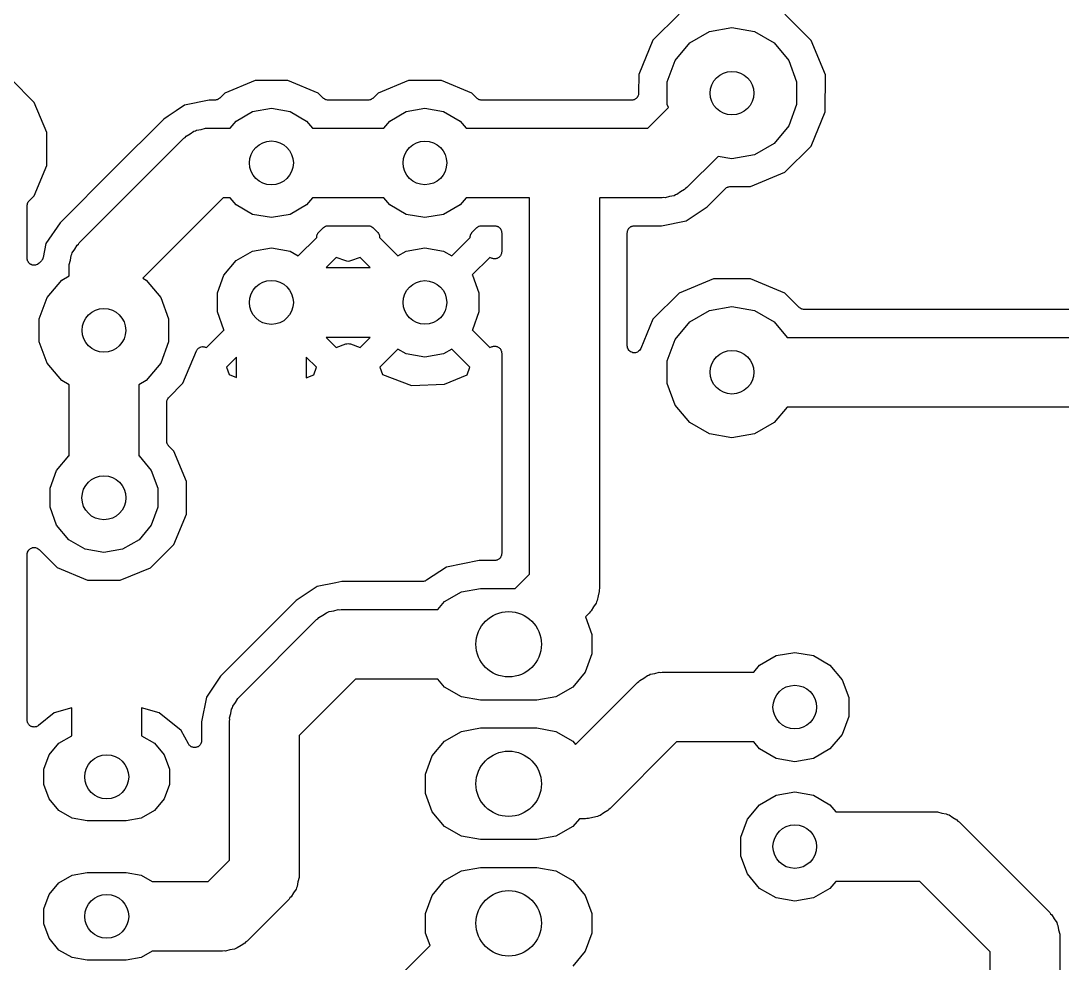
# Model space of a CAD drawing. Extents: x 74 to 224, y -146 to -46.
# Drawn here: x 138.7 to 157.65, y -72.99 to -55.83 of the extents above; entities that cross this region are included whole.
import ezdxf

# ---------------------------------------------------------------- set-up
doc = ezdxf.new("R2010")
doc.units = 0
doc.header["$MEASUREMENT"] = 0
doc.layers.add('BLACK', color=7, linetype='CONTINUOUS')

msp = doc.modelspace()

# ---------------------------------------------------------------- linework, layer by layer
at = {"layer": 'Black'}
for p, q in [((150.677, -55.7091), (150.199, -56.1865)), ((153.079, -56.1891), (152.601, -55.7108)), ((150.87, -56.2344), (151.229, -56.0269)), ((151.229, -56.0269), (151.638, -55.9548)), ((151.638, -55.9548), (152.047, -56.0269)), ((152.047, -56.0269), (152.406, -56.2344)), ((150.199, -56.1865), (149.94, -56.8106)), ((150.603, -56.5524), (150.87, -56.2344)), ((152.406, -56.2344), (152.673, -56.5524)), ((153.337, -56.8136), (153.079, -56.1891)), ((150.461, -56.9425), (150.603, -56.5524)), ((152.673, -56.5524), (152.815, -56.9425)), ((149.94, -56.8106), (149.939, -57.1501)), ((153.336, -57.4894), (153.337, -56.8136)), ((138.941, -57.3173), (138.519, -56.8949)), ((142.959, -56.9196), (142.407, -57.1475)), ((142.963, -56.9196), (142.959, -56.9196)), ((143.556, -56.9201), (142.963, -56.9196)), ((144.107, -57.1489), (143.556, -56.9201)), ((145.753, -56.9196), (145.201, -57.1475)), ((146.35, -56.9201), (145.753, -56.9196)), ((146.901, -57.1489), (146.35, -56.9201)), ((150.461, -57.3575), (150.461, -56.9425)), ((152.815, -56.9425), (152.815, -57.3575)), ((142.407, -57.1475), (142.315, -57.2399)), ((144.198, -57.2397), (144.107, -57.1489)), ((145.201, -57.1475), (145.109, -57.2399)), ((146.992, -57.2397), (146.901, -57.1489)), ((149.91, -57.2317), (149.901, -57.2388)), ((149.915, -57.2221), (149.91, -57.2317)), ((149.922, -57.2135), (149.915, -57.2221)), ((149.926, -57.2031), (149.922, -57.2135)), ((149.932, -57.1935), (149.926, -57.2031)), ((149.934, -57.1825), (149.932, -57.1935)), ((149.937, -57.1721), (149.934, -57.1825)), ((149.939, -57.1501), (149.937, -57.161)), ((149.937, -57.161), (149.937, -57.1721)), ((139.168, -57.8689), (138.941, -57.3173)), ((141.677, -57.3663), (141.521, -57.47)), ((142.126, -57.277), (141.677, -57.3663)), ((142.225, -57.277), (142.126, -57.277)), ((142.23, -57.276), (142.225, -57.277)), ((142.236, -57.2765), (142.23, -57.276)), ((142.252, -57.2722), (142.236, -57.2765)), ((142.268, -57.2693), (142.252, -57.2722)), ((142.273, -57.2666), (142.268, -57.2693)), ((142.279, -57.2651), (142.273, -57.2666)), ((142.292, -57.2556), (142.279, -57.2651)), ((142.307, -57.2473), (142.292, -57.2556)), ((142.31, -57.243), (142.307, -57.2473)), ((142.315, -57.2399), (142.31, -57.243)), ((144.202, -57.243), (144.198, -57.2397)), ((144.206, -57.2473), (144.202, -57.243)), ((144.22, -57.2556), (144.206, -57.2473)), ((144.234, -57.2651), (144.22, -57.2556)), ((144.239, -57.2665), (144.234, -57.2651)), ((144.244, -57.2693), (144.239, -57.2665)), ((144.26, -57.2722), (144.244, -57.2693)), ((144.276, -57.2765), (144.26, -57.2722)), ((144.282, -57.276), (144.276, -57.2765)), ((144.287, -57.277), (144.282, -57.276)), ((145.019, -57.277), (144.287, -57.277)), ((145.024, -57.276), (145.019, -57.277)), ((145.03, -57.2765), (145.024, -57.276)), ((145.046, -57.2722), (145.03, -57.2765)), ((145.062, -57.2693), (145.046, -57.2722)), ((145.067, -57.2666), (145.062, -57.2693)), ((145.073, -57.2651), (145.067, -57.2666)), ((145.086, -57.2556), (145.073, -57.2651)), ((145.101, -57.2473), (145.086, -57.2556)), ((145.104, -57.243), (145.101, -57.2473)), ((145.109, -57.2399), (145.104, -57.243)), ((146.996, -57.243), (146.992, -57.2397)), ((147, -57.2473), (146.996, -57.243)), ((147.014, -57.2556), (147, -57.2473)), ((147.028, -57.2651), (147.014, -57.2556)), ((147.033, -57.2665), (147.028, -57.2651)), ((147.038, -57.2693), (147.033, -57.2665)), ((147.054, -57.2722), (147.038, -57.2693)), ((147.07, -57.2765), (147.054, -57.2722)), ((147.076, -57.276), (147.07, -57.2765)), ((147.081, -57.277), (147.076, -57.276)), ((149.812, -57.277), (147.081, -57.277)), ((149.823, -57.2751), (149.812, -57.277)), ((149.834, -57.2751), (149.823, -57.2751)), ((149.845, -57.2713), (149.834, -57.2751)), ((149.856, -57.2693), (149.845, -57.2713)), ((149.865, -57.2638), (149.856, -57.2693)), ((149.876, -57.26), (149.865, -57.2638)), ((149.884, -57.2529), (149.876, -57.26)), ((149.894, -57.2473), (149.884, -57.2529)), ((149.901, -57.2388), (149.894, -57.2473)), ((150.105, -57.785), (150.48, -57.4099)), ((150.48, -57.4099), (150.461, -57.3575)), ((152.815, -57.3575), (152.673, -57.7476)), ((141.377, -57.5666), (141.296, -57.6206)), ((141.521, -57.47), (141.377, -57.5666)), ((142.616, -57.657), (142.915, -57.4841)), ((142.915, -57.4841), (143.256, -57.424)), ((143.256, -57.424), (143.597, -57.4841)), ((143.597, -57.4841), (143.896, -57.657)), ((145.41, -57.657), (145.709, -57.4841)), ((145.709, -57.4841), (146.05, -57.424)), ((146.05, -57.424), (146.391, -57.4841)), ((146.391, -57.4841), (146.69, -57.657)), ((153.077, -58.1135), (153.336, -57.4894)), ((141.296, -57.6206), (140.387, -58.5294)), ((141.978, -57.8089), (142.058, -57.7874)), ((142.058, -57.7874), (142.085, -57.7899)), ((142.085, -57.7899), (142.113, -57.785)), ((142.113, -57.785), (142.508, -57.785)), ((142.508, -57.785), (142.616, -57.657)), ((143.896, -57.657), (144.004, -57.785)), ((144.004, -57.785), (145.302, -57.785)), ((145.302, -57.785), (145.41, -57.657)), ((146.69, -57.657), (146.798, -57.785)), ((146.798, -57.785), (148.971, -57.785)), ((148.971, -57.785), (150.105, -57.785)), ((152.673, -57.7476), (152.406, -58.0656)), ((139.168, -58.4657), (139.168, -57.8689)), ((139.759, -59.876), (141.664, -57.971)), ((141.664, -57.971), (141.687, -57.955)), ((141.687, -57.955), (141.705, -57.9336)), ((141.705, -57.9336), (141.777, -57.8921)), ((141.777, -57.8921), (141.845, -57.8445)), ((141.845, -57.8445), (141.872, -57.8373)), ((141.872, -57.8373), (141.896, -57.8233)), ((141.896, -57.8233), (141.978, -57.8089)), ((152.406, -58.0656), (152.047, -58.2731)), ((152.599, -58.5909), (153.077, -58.1135)), ((151.385, -58.3006), (150.817, -58.869)), ((151.638, -58.3452), (151.385, -58.3006)), ((152.047, -58.2731), (151.638, -58.3452)), ((138.939, -59.0169), (139.168, -58.4657)), ((140.387, -58.5294), (139.409, -59.5079)), ((140.387, -58.5294), (140.387, -58.5294)), ((151.974, -58.8489), (152.599, -58.5909)), ((150.776, -58.9064), (150.704, -58.9479)), ((150.794, -58.885), (150.776, -58.9064)), ((150.817, -58.869), (150.794, -58.885)), ((151.185, -59.2194), (151.519, -58.8858)), ((151.519, -58.8858), (151.523, -58.8826)), ((151.523, -58.8826), (151.527, -58.8782)), ((151.527, -58.8782), (151.541, -58.87)), ((151.541, -58.87), (151.555, -58.8605)), ((151.555, -58.8605), (151.56, -58.859)), ((151.56, -58.859), (151.565, -58.8562)), ((151.565, -58.8562), (151.581, -58.8534)), ((151.581, -58.8534), (151.597, -58.8491)), ((151.597, -58.8491), (151.603, -58.8496)), ((151.603, -58.8496), (151.609, -58.8486)), ((151.609, -58.8486), (151.974, -58.8489)), ((138.832, -59.1301), (138.841, -59.1158)), ((138.841, -59.1158), (138.845, -59.1121)), ((138.845, -59.1121), (138.848, -59.1075)), ((138.848, -59.1075), (138.939, -59.0169)), ((142.376, -59.055), (140.914, -60.5167)), ((142.508, -59.055), (142.376, -59.055)), ((142.616, -59.183), (142.508, -59.055)), ((144.004, -59.055), (143.896, -59.183)), ((145.302, -59.055), (144.004, -59.055)), ((145.41, -59.183), (145.302, -59.055)), ((146.798, -59.055), (146.69, -59.183)), ((147.955, -59.055), (146.798, -59.055)), ((147.955, -65.904), (147.955, -59.055)), ((149.234, -59.055), (149.225, -59.064)), ((149.225, -59.064), (149.225, -66.167)), ((150.368, -59.055), (149.234, -59.055)), ((150.396, -59.0501), (150.368, -59.055)), ((150.423, -59.0526), (150.396, -59.0501)), ((150.503, -59.0311), (150.423, -59.0526)), ((150.585, -59.0167), (150.503, -59.0311)), ((150.609, -59.0027), (150.585, -59.0167)), ((150.636, -58.9955), (150.609, -59.0027)), ((150.704, -58.9479), (150.636, -58.9955)), ((138.811, -59.1862), (138.816, -59.1702)), ((138.812, -59.1918), (138.811, -59.1862)), ((138.811, -59.1974), (138.812, -59.1918)), ((138.811, -60.1562), (138.811, -59.1974)), ((138.816, -59.1702), (138.819, -59.154)), ((138.819, -59.154), (138.821, -59.1491)), ((138.821, -59.1491), (138.823, -59.1436)), ((138.823, -59.1436), (138.832, -59.1301)), ((142.915, -59.3559), (142.616, -59.183)), ((143.896, -59.183), (143.597, -59.3559)), ((145.709, -59.3559), (145.41, -59.183)), ((146.69, -59.183), (146.391, -59.3559)), ((150.804, -59.4737), (151.185, -59.2194)), ((143.256, -59.416), (142.915, -59.3559)), ((143.597, -59.3559), (143.256, -59.416)), ((146.05, -59.416), (145.709, -59.3559)), ((146.391, -59.3559), (146.05, -59.416)), ((150.355, -59.563), (150.804, -59.4737)), ((139.409, -59.5079), (139.154, -59.8885)), ((144.102, -59.7024), (144.11, -59.6882)), ((144.11, -59.6882), (144.114, -59.6845)), ((144.114, -59.6845), (144.118, -59.6797)), ((144.118, -59.6797), (144.197, -59.6001)), ((144.197, -59.6001), (144.202, -59.5969)), ((144.202, -59.5969), (144.205, -59.5927)), ((144.205, -59.5927), (144.22, -59.5844)), ((144.22, -59.5844), (144.233, -59.5749)), ((144.233, -59.5749), (144.239, -59.5734)), ((144.239, -59.5734), (144.244, -59.5707)), ((144.244, -59.5707), (144.26, -59.5678)), ((144.26, -59.5678), (144.276, -59.5635)), ((144.276, -59.5635), (144.282, -59.564)), ((144.282, -59.564), (144.287, -59.563)), ((144.287, -59.563), (145.019, -59.563)), ((145.019, -59.563), (145.024, -59.564)), ((145.024, -59.564), (145.03, -59.5635)), ((145.03, -59.5635), (145.046, -59.5678)), ((145.046, -59.5678), (145.062, -59.5707)), ((145.062, -59.5707), (145.067, -59.5735)), ((145.067, -59.5735), (145.072, -59.5749)), ((145.072, -59.5749), (145.086, -59.5844)), ((145.086, -59.5844), (145.1, -59.5927)), ((145.1, -59.5927), (145.104, -59.597)), ((145.104, -59.597), (145.108, -59.6003)), ((145.108, -59.6003), (145.188, -59.6804)), ((145.188, -59.6804), (145.192, -59.685)), ((145.192, -59.685), (145.196, -59.6887)), ((145.196, -59.6887), (145.204, -59.703)), ((146.896, -59.7024), (146.904, -59.6882)), ((146.904, -59.6882), (146.908, -59.6845)), ((146.908, -59.6845), (146.912, -59.6797)), ((146.912, -59.6797), (146.991, -59.6001)), ((146.991, -59.6001), (146.996, -59.5969)), ((146.996, -59.5969), (146.999, -59.5927)), ((146.999, -59.5927), (147.014, -59.5844)), ((147.014, -59.5844), (147.027, -59.5749)), ((147.027, -59.5749), (147.033, -59.5734)), ((147.033, -59.5734), (147.038, -59.5707)), ((147.038, -59.5707), (147.054, -59.5678)), ((147.054, -59.5678), (147.07, -59.5635)), ((147.07, -59.5635), (147.076, -59.564)), ((147.076, -59.564), (147.081, -59.563)), ((147.081, -59.563), (147.32, -59.563)), ((147.32, -59.563), (147.331, -59.5649)), ((147.331, -59.5649), (147.342, -59.5649)), ((147.342, -59.5649), (147.352, -59.5687)), ((147.352, -59.5687), (147.363, -59.5707)), ((147.363, -59.5707), (147.373, -59.5762)), ((147.373, -59.5762), (147.383, -59.58)), ((147.383, -59.58), (147.392, -59.5872)), ((147.392, -59.5872), (147.402, -59.5927)), ((147.402, -59.5927), (147.409, -59.6012)), ((147.409, -59.6012), (147.417, -59.6084)), ((147.417, -59.6084), (147.423, -59.618)), ((147.423, -59.618), (147.43, -59.6265)), ((147.43, -59.6265), (147.434, -59.6369)), ((147.434, -59.6369), (147.439, -59.6466)), ((147.439, -59.6466), (147.441, -59.6575)), ((147.441, -59.6575), (147.445, -59.6679)), ((147.445, -59.6679), (147.445, -59.6791)), ((147.445, -59.6791), (147.447, -59.69)), ((147.447, -59.69), (147.447, -60.0379)), ((149.733, -59.69), (149.735, -59.6791)), ((149.733, -61.7513), (149.733, -59.69)), ((149.735, -59.6679), (149.739, -59.6575)), ((149.735, -59.6791), (149.735, -59.6679)), ((149.739, -59.6575), (149.741, -59.6466)), ((149.741, -59.6466), (149.746, -59.6369)), ((149.746, -59.6369), (149.75, -59.6265)), ((149.75, -59.6265), (149.757, -59.618)), ((149.757, -59.618), (149.763, -59.6084)), ((149.763, -59.6084), (149.771, -59.6012)), ((149.771, -59.6012), (149.778, -59.5927)), ((149.778, -59.5927), (149.788, -59.5872)), ((149.788, -59.5872), (149.796, -59.58)), ((149.796, -59.58), (149.807, -59.5762)), ((149.807, -59.5762), (149.817, -59.5707)), ((149.817, -59.5707), (149.828, -59.5687)), ((149.828, -59.5687), (149.838, -59.5649)), ((149.838, -59.5649), (149.849, -59.5649)), ((149.849, -59.5649), (149.86, -59.563)), ((149.86, -59.563), (150.355, -59.563)), ((139.743, -59.8989), (139.759, -59.876)), ((143.746, -60.1105), (144.081, -59.7755)), ((144.08, -59.7699), (144.081, -59.7642)), ((144.081, -59.7755), (144.08, -59.7699)), ((144.081, -59.7584), (144.085, -59.7426)), ((144.081, -59.7642), (144.081, -59.7584)), ((144.085, -59.7426), (144.088, -59.7265)), ((144.088, -59.7265), (144.091, -59.7214)), ((144.091, -59.7214), (144.092, -59.7158)), ((144.092, -59.7158), (144.102, -59.7024)), ((145.204, -59.703), (145.214, -59.7165)), ((145.214, -59.7165), (145.215, -59.722)), ((145.215, -59.722), (145.218, -59.727)), ((145.218, -59.727), (145.221, -59.7432)), ((145.221, -59.7432), (145.225, -59.7591)), ((145.225, -59.7591), (145.225, -59.7648)), ((145.225, -59.7648), (145.226, -59.7704)), ((145.226, -59.7704), (145.225, -59.7754)), ((145.225, -59.7754), (145.56, -60.1105)), ((146.54, -60.1105), (146.875, -59.7755)), ((146.874, -59.7699), (146.875, -59.7642)), ((146.875, -59.7755), (146.874, -59.7699)), ((146.875, -59.7584), (146.879, -59.7426)), ((146.875, -59.7642), (146.875, -59.7584)), ((146.879, -59.7426), (146.882, -59.7265)), ((146.882, -59.7265), (146.885, -59.7214)), ((146.885, -59.7214), (146.886, -59.7158)), ((146.886, -59.7158), (146.896, -59.7024)), ((139.154, -59.8885), (139.104, -60.1392)), ((139.625, -60.0836), (139.632, -60.0566)), ((139.632, -60.0566), (139.68, -59.9887)), ((139.68, -59.9887), (139.722, -59.9168)), ((139.722, -59.9168), (139.743, -59.8989)), ((142.616, -60.197), (142.915, -60.0241)), ((142.915, -60.0241), (143.256, -59.964)), ((143.256, -59.964), (143.597, -60.0241)), ((143.597, -60.0241), (143.746, -60.1105)), ((145.56, -60.1105), (145.709, -60.0241)), ((145.709, -60.0241), (146.05, -59.964)), ((146.05, -59.964), (146.391, -60.0241)), ((146.391, -60.0241), (146.54, -60.1105)), ((147.441, -60.0706), (147.439, -60.0814)), ((147.445, -60.0604), (147.441, -60.0706)), ((147.447, -60.0379), (147.445, -60.0491)), ((147.445, -60.0491), (147.445, -60.0604)), ((138.814, -60.1725), (138.811, -60.1562)), ((138.815, -60.189), (138.814, -60.1725)), ((138.818, -60.1941), (138.815, -60.189)), ((138.819, -60.1996), (138.818, -60.1941)), ((138.827, -60.214), (138.819, -60.1996)), ((138.834, -60.229), (138.827, -60.214)), ((138.838, -60.233), (138.834, -60.229)), ((138.841, -60.2378), (138.838, -60.233)), ((138.853, -60.2485), (138.841, -60.2378)), ((138.865, -60.2602), (138.853, -60.2485)), ((138.87, -60.2626), (138.865, -60.2602)), ((138.874, -60.2662), (138.87, -60.2626)), ((139.014, -60.2556), (139.001, -60.2662)), ((139.028, -60.2461), (139.014, -60.2556)), ((139.07, -60.2043), (139.028, -60.2461)), ((139.078, -60.1918), (139.07, -60.2043)), ((139.088, -60.1803), (139.078, -60.1918)), ((139.091, -60.1738), (139.088, -60.1803)), ((139.095, -60.1682), (139.091, -60.1738)), ((139.099, -60.1534), (139.095, -60.1682)), ((139.104, -60.1392), (139.099, -60.1534)), ((139.575, -60.2697), (139.597, -60.1895)), ((139.597, -60.1895), (139.611, -60.1078)), ((139.611, -60.1078), (139.625, -60.0836)), ((142.393, -60.462), (142.616, -60.197)), ((144.435, -60.1399), (144.25, -60.325)), ((144.609, -60.2038), (144.435, -60.1399)), ((144.61, -60.2039), (144.609, -60.2038)), ((144.61, -60.2041), (144.61, -60.2039)), ((144.631, -60.2078), (144.61, -60.2041)), ((144.653, -60.2116), (144.631, -60.2078)), ((144.675, -60.2078), (144.653, -60.2116)), ((144.653, -60.2116), (144.653, -60.2115)), ((144.653, -60.2115), (144.653, -60.2116)), ((144.696, -60.2041), (144.675, -60.2078)), ((144.697, -60.2038), (144.696, -60.2039)), ((144.696, -60.2039), (144.696, -60.2041)), ((144.871, -60.1399), (144.697, -60.2038)), ((145.056, -60.325), (144.871, -60.1399)), ((147.229, -60.1399), (146.91, -60.4591)), ((147.276, -60.1572), (147.229, -60.1399)), ((147.287, -60.1592), (147.276, -60.1572)), ((147.298, -60.163), (147.287, -60.1592)), ((147.309, -60.163), (147.298, -60.163)), ((147.32, -60.1649), (147.309, -60.163)), ((147.331, -60.163), (147.32, -60.1649)), ((147.342, -60.163), (147.331, -60.163)), ((147.352, -60.1593), (147.342, -60.163)), ((147.363, -60.1574), (147.352, -60.1593)), ((147.373, -60.1518), (147.363, -60.1574)), ((147.383, -60.1479), (147.373, -60.1518)), ((147.392, -60.1409), (147.383, -60.1479)), ((147.401, -60.1355), (147.392, -60.1409)), ((147.409, -60.1268), (147.401, -60.1355)), ((147.417, -60.1196), (147.409, -60.1268)), ((147.423, -60.1101), (147.417, -60.1196)), ((147.43, -60.1018), (147.423, -60.1101)), ((147.434, -60.0912), (147.43, -60.1018)), ((147.439, -60.0814), (147.434, -60.0912)), ((138.89, -60.2719), (138.874, -60.2662)), ((138.905, -60.2789), (138.89, -60.2719)), ((138.911, -60.2794), (138.905, -60.2789)), ((138.916, -60.2813), (138.911, -60.2794)), ((138.932, -60.2813), (138.916, -60.2813)), ((138.949, -60.2827), (138.932, -60.2813)), ((138.954, -60.2813), (138.949, -60.2827)), ((138.96, -60.2813), (138.954, -60.2813)), ((138.976, -60.2756), (138.96, -60.2813)), ((138.992, -60.2714), (138.976, -60.2756)), ((138.996, -60.2681), (138.992, -60.2714)), ((139.001, -60.2662), (138.996, -60.2681)), ((139.573, -60.325), (139.578, -60.2975)), ((139.573, -60.4755), (139.573, -60.325)), ((139.578, -60.2975), (139.575, -60.2697)), ((144.25, -60.325), (145.056, -60.325)), ((139.173, -60.8704), (139.44, -60.5524)), ((139.44, -60.5524), (139.573, -60.4755)), ((140.914, -60.5167), (140.976, -60.5524)), ((140.976, -60.5524), (141.243, -60.8704)), ((142.275, -60.7871), (142.393, -60.462)), ((146.91, -60.4591), (146.913, -60.462)), ((146.913, -60.462), (147.031, -60.7871)), ((151.302, -60.5311), (150.677, -60.7891)), ((151.977, -60.5317), (151.302, -60.5311)), ((152.601, -60.7908), (151.977, -60.5317)), ((142.275, -61.1329), (142.275, -60.7871)), ((147.031, -60.7871), (147.031, -61.1329)), ((150.677, -60.7891), (150.199, -61.2665)), ((152.86, -61.0497), (152.601, -60.7908)), ((139.031, -61.2605), (139.173, -60.8704)), ((141.243, -60.8704), (141.385, -61.2605)), ((142.393, -61.458), (142.275, -61.1329)), ((147.031, -61.1329), (146.913, -61.458)), ((150.87, -61.3144), (151.229, -61.1069)), ((151.229, -61.1069), (151.638, -61.0348)), ((151.638, -61.0348), (152.047, -61.1069)), ((152.047, -61.1069), (152.406, -61.3144)), ((152.865, -61.053), (152.86, -61.0497)), ((152.868, -61.0573), (152.865, -61.053)), ((152.882, -61.0656), (152.868, -61.0573)), ((152.896, -61.0751), (152.882, -61.0656)), ((152.901, -61.0765), (152.896, -61.0751)), ((152.906, -61.0793), (152.901, -61.0765)), ((152.923, -61.0822), (152.906, -61.0793)), ((152.939, -61.0865), (152.923, -61.0822)), ((152.944, -61.086), (152.939, -61.0865)), ((152.95, -61.087), (152.944, -61.086)), ((161.125, -61.087), (152.95, -61.087)), ((139.031, -61.6755), (139.031, -61.2605)), ((141.385, -61.2605), (141.385, -61.6755)), ((150.199, -61.2665), (149.977, -61.8)), ((150.603, -61.6324), (150.87, -61.3144)), ((152.406, -61.3144), (152.642, -61.595)), ((142.077, -61.7801), (142.396, -61.4609)), ((142.396, -61.4609), (142.393, -61.458)), ((146.913, -61.458), (146.91, -61.4609)), ((146.91, -61.4609), (147.229, -61.7801)), ((139.173, -62.0656), (139.031, -61.6755)), ((141.385, -61.6755), (141.243, -62.0656)), ((141.94, -61.7862), (141.951, -61.7779)), ((141.951, -61.7779), (141.959, -61.7754)), ((141.959, -61.7754), (141.966, -61.7711)), ((141.966, -61.7711), (141.98, -61.7688)), ((141.98, -61.7688), (141.993, -61.7647)), ((141.993, -61.7647), (142.001, -61.7651)), ((142.001, -61.7651), (142.01, -61.7636)), ((142.01, -61.7636), (142.023, -61.766)), ((142.023, -61.766), (142.037, -61.7666)), ((142.037, -61.7666), (142.045, -61.7699)), ((142.045, -61.7699), (142.053, -61.7714)), ((142.053, -61.7714), (142.077, -61.7801)), ((144.25, -61.595), (144.435, -61.7801)), ((145.056, -61.595), (144.25, -61.595)), ((144.435, -61.7801), (144.609, -61.7162)), ((144.609, -61.7162), (144.61, -61.7161)), ((144.61, -61.7159), (144.631, -61.7122)), ((144.61, -61.7161), (144.61, -61.7159)), ((144.631, -61.7122), (144.653, -61.7084)), ((144.653, -61.7084), (144.653, -61.7085)), ((144.653, -61.7085), (144.653, -61.7084)), ((144.653, -61.7084), (144.675, -61.7122)), ((144.675, -61.7122), (144.696, -61.7159)), ((144.696, -61.7159), (144.696, -61.7161)), ((144.696, -61.7161), (144.697, -61.7162)), ((144.697, -61.7162), (144.871, -61.7801)), ((144.871, -61.7801), (145.056, -61.595)), ((147.229, -61.7801), (147.276, -61.7628)), ((147.276, -61.7628), (147.287, -61.7608)), ((147.287, -61.7608), (147.298, -61.757)), ((147.298, -61.757), (147.309, -61.757)), ((147.309, -61.757), (147.32, -61.7551)), ((147.32, -61.7551), (147.331, -61.757)), ((147.331, -61.757), (147.342, -61.757)), ((147.342, -61.757), (147.352, -61.7607)), ((147.352, -61.7607), (147.363, -61.7626)), ((147.363, -61.7626), (147.373, -61.7682)), ((147.373, -61.7682), (147.383, -61.7721)), ((147.383, -61.7721), (147.392, -61.7791)), ((147.392, -61.7791), (147.401, -61.7845)), ((149.736, -61.7703), (149.733, -61.7513)), ((149.739, -61.7894), (149.736, -61.7703)), ((150.461, -62.0225), (150.603, -61.6324)), ((152.642, -61.595), (161.138, -61.595)), ((141.647, -62.4314), (141.892, -61.8419)), ((141.892, -61.8419), (141.897, -61.8348)), ((141.897, -61.8348), (141.899, -61.8268)), ((141.899, -61.8268), (141.908, -61.8163)), ((141.908, -61.8163), (141.916, -61.8047)), ((141.916, -61.8047), (141.922, -61.7996)), ((141.922, -61.7996), (141.928, -61.7931)), ((141.928, -61.7931), (141.94, -61.7862)), ((142.621, -61.9542), (142.436, -62.1393)), ((142.621, -62.3245), (142.621, -61.9542)), ((144.076, -62.1393), (143.891, -61.9542)), ((143.891, -61.9542), (143.891, -62.3326)), ((145.56, -61.8095), (145.23, -62.1393)), ((145.709, -61.8959), (145.56, -61.8095)), ((146.05, -61.956), (145.709, -61.8959)), ((146.391, -61.8959), (146.05, -61.956)), ((146.54, -61.8095), (146.391, -61.8959)), ((146.87, -62.1393), (146.54, -61.8095)), ((147.401, -61.7845), (147.409, -61.7932)), ((147.409, -61.7932), (147.417, -61.8004)), ((147.417, -61.8004), (147.423, -61.8099)), ((147.423, -61.8099), (147.43, -61.8182)), ((147.43, -61.8182), (147.434, -61.8288)), ((147.434, -61.8288), (147.439, -61.8386)), ((147.439, -61.8386), (147.441, -61.8494)), ((147.441, -61.8494), (147.445, -61.8596)), ((147.445, -61.8596), (147.445, -61.8709)), ((147.445, -61.8709), (147.447, -61.8821)), ((147.447, -61.8821), (147.447, -65.532)), ((149.74, -61.792), (149.739, -61.7894)), ((149.741, -61.7948), (149.74, -61.792)), ((149.75, -61.8115), (149.741, -61.7948)), ((149.759, -61.8286), (149.75, -61.8115)), ((149.761, -61.8305), (149.759, -61.8286)), ((149.763, -61.833), (149.761, -61.8305)), ((149.777, -61.8454), (149.763, -61.833)), ((149.792, -61.8584), (149.777, -61.8454)), ((149.794, -61.8595), (149.792, -61.8584)), ((149.796, -61.8613), (149.794, -61.8595)), ((149.815, -61.8679), (149.796, -61.8613)), ((149.832, -61.8753), (149.815, -61.8679)), ((149.835, -61.8754), (149.832, -61.8753)), ((149.838, -61.8764), (149.835, -61.8754)), ((149.857, -61.8764), (149.838, -61.8764)), ((149.876, -61.8773), (149.857, -61.8764)), ((149.879, -61.8764), (149.876, -61.8773)), ((149.882, -61.8764), (149.879, -61.8764)), ((149.9, -61.8698), (149.882, -61.8764)), ((149.919, -61.864), (149.9, -61.8698)), ((149.921, -61.8623), (149.919, -61.864)), ((149.923, -61.8613), (149.921, -61.8623)), ((149.938, -61.8489), (149.923, -61.8613)), ((149.954, -61.8372), (149.938, -61.8489)), ((149.955, -61.8348), (149.954, -61.8372)), ((149.957, -61.833), (149.955, -61.8348)), ((149.967, -61.8163), (149.957, -61.833)), ((149.977, -61.8), (149.967, -61.8163)), ((139.44, -62.3836), (139.173, -62.0656)), ((141.243, -62.0656), (140.976, -62.3836)), ((142.436, -62.1393), (142.485, -62.2742)), ((144.026, -62.2769), (144.076, -62.1393)), ((145.23, -62.1393), (145.279, -62.2742)), ((146.82, -62.2769), (146.87, -62.1393)), ((150.461, -62.4375), (150.461, -62.0225)), ((142.485, -62.2742), (142.621, -62.3245)), ((143.891, -62.3326), (144.026, -62.2769)), ((145.279, -62.2742), (145.808, -62.4703)), ((146.407, -62.4479), (146.82, -62.2769)), ((139.573, -62.4605), (139.44, -62.3836)), ((139.573, -63.75), (139.573, -62.4605)), ((140.976, -62.3836), (140.843, -62.4605)), ((140.843, -62.4605), (140.843, -63.75)), ((141.388, -62.6899), (141.647, -62.4314)), ((145.808, -62.4703), (146.407, -62.4479)), ((150.603, -62.8276), (150.461, -62.4375)), ((141.361, -62.7315), (141.363, -62.726)), ((141.363, -62.726), (141.372, -62.7125)), ((141.372, -62.7125), (141.381, -62.6982)), ((141.381, -62.6982), (141.385, -62.6945)), ((141.385, -62.6945), (141.388, -62.6899)), ((141.351, -62.7686), (141.356, -62.7526)), ((141.352, -62.7742), (141.351, -62.7686)), ((141.351, -62.7798), (141.352, -62.7742)), ((141.351, -63.485), (141.351, -62.7798)), ((141.356, -62.7526), (141.359, -62.7364)), ((141.359, -62.7364), (141.361, -62.7315)), ((150.87, -63.1456), (150.603, -62.8276)), ((152.642, -62.865), (152.406, -63.1456)), ((160.875, -62.865), (152.642, -62.865)), ((151.229, -63.3531), (150.87, -63.1456)), ((152.406, -63.1456), (152.047, -63.3531)), ((141.352, -63.4905), (141.351, -63.485)), ((151.638, -63.4252), (151.229, -63.3531)), ((152.047, -63.3531), (151.638, -63.4252)), ((141.351, -63.496), (141.352, -63.4905)), ((141.356, -63.5121), (141.351, -63.496)), ((141.359, -63.5285), (141.356, -63.5121)), ((141.361, -63.5332), (141.359, -63.5285)), ((141.363, -63.5386), (141.361, -63.5332)), ((141.372, -63.5522), (141.363, -63.5386)), ((141.381, -63.5667), (141.372, -63.5522)), ((141.385, -63.5702), (141.381, -63.5667)), ((141.388, -63.5747), (141.385, -63.5702)), ((141.481, -63.6673), (141.388, -63.5747)), ((141.708, -64.2189), (141.481, -63.6673)), ((139.345, -64.018), (139.568, -63.753)), ((139.568, -63.753), (139.573, -63.75)), ((140.843, -63.75), (140.848, -63.753)), ((140.848, -63.753), (141.071, -64.018)), ((139.227, -64.343), (139.345, -64.018)), ((141.071, -64.018), (141.189, -64.343)), ((141.708, -64.8157), (141.708, -64.2189)), ((139.227, -64.6889), (139.227, -64.343)), ((141.189, -64.343), (141.189, -64.6889)), ((139.345, -65.014), (139.227, -64.6889)), ((141.189, -64.6889), (141.071, -65.014)), ((141.479, -65.3669), (141.708, -64.8157)), ((139.568, -65.279), (139.345, -65.014)), ((141.071, -65.014), (140.848, -65.279)), ((139.867, -65.4519), (139.568, -65.279)), ((140.848, -65.279), (140.549, -65.4519)), ((141.057, -65.7885), (141.479, -65.3669)), ((138.811, -65.547), (138.814, -65.5306)), ((138.811, -68.5636), (138.811, -65.547)), ((138.814, -65.5306), (138.815, -65.514)), ((138.815, -65.514), (138.818, -65.509)), ((138.818, -65.509), (138.819, -65.5035)), ((138.819, -65.5035), (138.827, -65.4891)), ((138.827, -65.4891), (138.834, -65.474)), ((138.834, -65.474), (138.838, -65.4701)), ((138.838, -65.4701), (138.841, -65.4653)), ((138.841, -65.4653), (138.853, -65.4547)), ((138.853, -65.4547), (138.865, -65.4429)), ((138.865, -65.4429), (138.87, -65.4406)), ((138.87, -65.4406), (138.874, -65.437)), ((138.874, -65.437), (138.89, -65.4313)), ((138.89, -65.4313), (138.905, -65.4243)), ((138.905, -65.4243), (138.911, -65.4238)), ((138.911, -65.4238), (138.916, -65.4219)), ((138.916, -65.4219), (138.933, -65.4219)), ((138.933, -65.4219), (138.949, -65.4205)), ((138.949, -65.4205), (138.955, -65.4219)), ((138.955, -65.4219), (138.96, -65.4219)), ((138.96, -65.4219), (138.976, -65.4276)), ((138.976, -65.4276), (138.992, -65.4319)), ((138.992, -65.4319), (138.996, -65.4351)), ((138.996, -65.4351), (139.001, -65.437)), ((139.001, -65.437), (139.014, -65.4477)), ((139.014, -65.4477), (139.028, -65.4573)), ((139.028, -65.4573), (139.357, -65.7871)), ((140.208, -65.512), (139.867, -65.4519)), ((140.549, -65.4519), (140.208, -65.512)), ((147.441, -65.5645), (147.439, -65.5754)), ((147.445, -65.5541), (147.441, -65.5645)), ((147.447, -65.532), (147.445, -65.5429)), ((147.445, -65.5429), (147.445, -65.5541)), ((147.036, -65.659), (146.441, -65.7773)), ((147.32, -65.659), (147.036, -65.659)), ((147.331, -65.6571), (147.32, -65.659)), ((147.342, -65.6571), (147.331, -65.6571)), ((147.352, -65.6533), (147.342, -65.6571)), ((147.363, -65.6513), (147.352, -65.6533)), ((147.373, -65.6458), (147.363, -65.6513)), ((147.383, -65.642), (147.373, -65.6458)), ((147.392, -65.6348), (147.383, -65.642)), ((147.402, -65.6293), (147.392, -65.6348)), ((147.409, -65.6208), (147.402, -65.6293)), ((147.417, -65.6136), (147.409, -65.6208)), ((147.423, -65.604), (147.417, -65.6136)), ((147.43, -65.5955), (147.423, -65.604)), ((147.434, -65.5851), (147.43, -65.5955)), ((147.439, -65.5754), (147.434, -65.5851)), ((139.357, -65.7871), (139.908, -66.0159)), ((140.505, -66.0164), (141.057, -65.7885)), ((146.441, -65.7773), (146.08, -66.0186)), ((147.692, -66.167), (147.955, -65.904)), ((139.908, -66.0159), (140.505, -66.0164)), ((144.09, -66.1293), (143.709, -66.3836)), ((144.428, -66.062), (144.09, -66.1293)), ((144.539, -66.04), (144.428, -66.062)), ((145.787, -66.04), (144.539, -66.04)), ((146.01, -66.04), (145.787, -66.04)), ((146.025, -66.0374), (146.01, -66.04)), ((146.04, -66.0364), (146.025, -66.0374)), ((146.046, -66.0336), (146.04, -66.0364)), ((146.053, -66.0323), (146.046, -66.0336)), ((146.066, -66.0247), (146.053, -66.0323)), ((146.08, -66.0186), (146.066, -66.0247)), ((146.407, -66.4047), (146.713, -66.2283)), ((146.713, -66.2283), (147.06, -66.167)), ((147.06, -66.167), (147.692, -66.167)), ((149.201, -66.3025), (149.187, -66.3842)), ((149.223, -66.2223), (149.201, -66.3025)), ((149.225, -66.167), (149.22, -66.1945)), ((149.22, -66.1945), (149.223, -66.2223)), ((143.709, -66.3836), (143.083, -67.0094)), ((146.287, -66.548), (146.407, -66.4047)), ((149.118, -66.5033), (149.076, -66.5752)), ((149.166, -66.4354), (149.118, -66.5033)), ((149.173, -66.4084), (149.166, -66.4354)), ((149.187, -66.3842), (149.173, -66.4084)), ((144.1, -66.718), (144.118, -66.6966)), ((144.118, -66.6966), (144.19, -66.6551)), ((144.19, -66.6551), (144.258, -66.6075)), ((144.258, -66.6075), (144.285, -66.6003)), ((144.285, -66.6003), (144.309, -66.5863)), ((144.309, -66.5863), (144.391, -66.5719)), ((144.391, -66.5719), (144.471, -66.5504)), ((144.471, -66.5504), (144.498, -66.5529)), ((144.498, -66.5529), (144.526, -66.548)), ((144.526, -66.548), (146.287, -66.548)), ((149.039, -66.616), (148.971, -66.684)), ((148.971, -66.684), (149.088, -67.0066)), ((149.055, -66.5931), (149.039, -66.616)), ((149.076, -66.5752), (149.055, -66.5931)), ((142.68, -68.131), (144.077, -66.734)), ((144.077, -66.734), (144.1, -66.718)), ((143.083, -67.0094), (142.33, -67.7629)), ((149.088, -67.0066), (149.088, -67.3594)), ((149.088, -67.3594), (148.968, -67.691)), ((152.141, -67.563), (152.44, -67.3901)), ((152.44, -67.3901), (152.781, -67.33)), ((152.781, -67.33), (153.122, -67.3901)), ((153.122, -67.3901), (153.421, -67.563)), ((152.033, -67.691), (152.141, -67.563)), ((153.421, -67.563), (153.644, -67.828)), ((142.33, -67.7629), (142.075, -68.1435)), ((144.789, -67.818), (143.764, -68.843)), ((146.287, -67.818), (144.789, -67.818)), ((146.407, -67.9613), (146.287, -67.818)), ((148.968, -67.691), (148.741, -67.9613)), ((149.942, -67.861), (149.96, -67.8396)), ((149.96, -67.8396), (150.032, -67.7981)), ((150.032, -67.7981), (150.1, -67.7505)), ((150.1, -67.7505), (150.127, -67.7433)), ((150.127, -67.7433), (150.151, -67.7293)), ((150.151, -67.7293), (150.233, -67.7149)), ((150.233, -67.7149), (150.313, -67.6934)), ((150.313, -67.6934), (150.34, -67.6959)), ((150.34, -67.6959), (150.368, -67.691)), ((150.368, -67.691), (152.033, -67.691)), ((153.644, -67.828), (153.762, -68.153)), ((146.713, -68.1377), (146.407, -67.9613)), ((148.741, -67.9613), (148.435, -68.1377)), ((148.791, -69.0047), (149.919, -67.877)), ((149.919, -67.877), (149.942, -67.861)), ((142.075, -68.1435), (141.986, -68.5925)), ((142.601, -68.2437), (142.643, -68.1718)), ((142.643, -68.1718), (142.664, -68.1539)), ((142.664, -68.1539), (142.68, -68.131)), ((147.06, -68.199), (146.713, -68.1377)), ((148.088, -68.199), (147.06, -68.199)), ((148.435, -68.1377), (148.088, -68.199)), ((153.762, -68.153), (153.762, -68.4989)), ((139.624, -68.3395), (139.302, -68.4336)), ((139.624, -68.8483), (139.624, -68.3395)), ((141.215, -68.4336), (140.894, -68.3395)), ((140.894, -68.3395), (140.894, -68.8483)), ((142.518, -68.4445), (142.532, -68.3628)), ((142.532, -68.3628), (142.546, -68.3386)), ((142.546, -68.3386), (142.553, -68.3116)), ((142.553, -68.3116), (142.601, -68.2437)), ((138.813, -68.5732), (138.811, -68.5636)), ((138.812, -68.583), (138.813, -68.5732)), ((138.817, -68.5948), (138.812, -68.583)), ((138.819, -68.607), (138.817, -68.5948)), ((139.302, -68.4336), (139.018, -68.6625)), ((141.614, -68.7542), (141.215, -68.4336)), ((141.986, -68.5925), (141.986, -68.9373)), ((142.494, -68.58), (142.499, -68.5525)), ((142.494, -71.111), (142.494, -68.58)), ((142.496, -68.5247), (142.518, -68.4445)), ((142.499, -68.5525), (142.496, -68.5247)), ((153.762, -68.4989), (153.644, -68.824)), ((138.824, -68.6155), (138.819, -68.607)), ((138.827, -68.6248), (138.824, -68.6155)), ((138.835, -68.6345), (138.827, -68.6248)), ((138.841, -68.6452), (138.835, -68.6345)), ((138.848, -68.6515), (138.841, -68.6452)), ((138.854, -68.6591), (138.848, -68.6515)), ((138.865, -68.6656), (138.854, -68.6591)), ((138.874, -68.6736), (138.865, -68.6656)), ((138.884, -68.6769), (138.874, -68.6736)), ((138.892, -68.682), (138.884, -68.6769)), ((138.904, -68.6844), (138.892, -68.682)), ((138.916, -68.6886), (138.904, -68.6844)), ((138.926, -68.6886), (138.916, -68.6886)), ((138.935, -68.6906), (138.926, -68.6886)), ((138.948, -68.6886), (138.935, -68.6906)), ((138.96, -68.6886), (138.948, -68.6886)), ((138.969, -68.6853), (138.96, -68.6886)), ((138.979, -68.6838), (138.969, -68.6853)), ((138.99, -68.6778), (138.979, -68.6838)), ((139.001, -68.6736), (138.99, -68.6778)), ((139.009, -68.6673), (139.001, -68.6736)), ((139.018, -68.6625), (139.009, -68.6673)), ((141.748, -68.9983), (141.614, -68.7542)), ((146.407, -68.9447), (146.713, -68.7683)), ((146.713, -68.7683), (147.06, -68.707)), ((147.06, -68.707), (148.088, -68.707)), ((148.088, -68.707), (148.435, -68.7683)), ((148.435, -68.7683), (148.741, -68.9447)), ((139.39, -68.9832), (139.624, -68.8483)), ((140.894, -68.8483), (141.127, -68.9832)), ((141.978, -68.9808), (141.972, -68.9916)), ((141.98, -68.9712), (141.978, -68.9808)), ((141.984, -68.9622), (141.98, -68.9712)), ((141.986, -68.9373), (141.984, -68.9497)), ((141.984, -68.9497), (141.984, -68.9622)), ((143.764, -68.843), (143.764, -71.374)), ((146.18, -69.215), (146.407, -68.9447)), ((148.741, -68.9447), (148.791, -69.0047)), ((150.631, -68.961), (149.42, -70.172)), ((152.033, -68.961), (150.631, -68.961)), ((152.141, -69.089), (152.033, -68.961)), ((153.644, -68.824), (153.421, -69.089)), ((139.212, -69.196), (139.39, -68.9832)), ((141.127, -68.9832), (141.306, -69.196)), ((141.755, -69.0081), (141.748, -68.9983)), ((141.762, -69.0189), (141.755, -69.0081)), ((141.769, -69.0252), (141.762, -69.0189)), ((141.775, -69.0327), (141.769, -69.0252)), ((141.786, -69.0392), (141.775, -69.0327)), ((141.796, -69.0473), (141.786, -69.0392)), ((141.805, -69.0506), (141.796, -69.0473)), ((141.813, -69.0556), (141.805, -69.0506)), ((141.825, -69.0581), (141.813, -69.0556)), ((141.837, -69.0624), (141.825, -69.0581)), ((141.847, -69.0624), (141.837, -69.0624)), ((141.856, -69.0643), (141.847, -69.0624)), ((141.869, -69.0624), (141.856, -69.0643)), ((141.881, -69.0624), (141.869, -69.0624)), ((141.89, -69.0591), (141.881, -69.0624)), ((141.9, -69.0576), (141.89, -69.0591)), ((141.911, -69.0516), (141.9, -69.0576)), ((141.922, -69.0473), (141.911, -69.0516)), ((141.93, -69.0411), (141.922, -69.0473)), ((141.938, -69.0364), (141.93, -69.0411)), ((141.947, -69.027), (141.938, -69.0364)), ((141.956, -69.0189), (141.947, -69.027)), ((141.961, -69.0106), (141.956, -69.0189)), ((141.968, -69.0033), (141.961, -69.0106)), ((141.972, -68.9916), (141.968, -69.0033)), ((152.44, -69.2619), (152.141, -69.089)), ((153.421, -69.089), (153.122, -69.2619)), ((139.117, -69.4571), (139.212, -69.196)), ((141.306, -69.196), (141.401, -69.4571)), ((146.06, -69.5466), (146.18, -69.215)), ((152.781, -69.322), (152.44, -69.2619)), ((153.122, -69.2619), (152.781, -69.322)), ((139.117, -69.7349), (139.117, -69.4571)), ((141.401, -69.4571), (141.401, -69.7349)), ((146.06, -69.8994), (146.06, -69.5466)), ((139.212, -69.996), (139.117, -69.7349)), ((141.401, -69.7349), (141.306, -69.996)), ((146.18, -70.231), (146.06, -69.8994)), ((152.44, -69.9301), (152.781, -69.87)), ((152.781, -69.87), (153.122, -69.9301)), ((139.39, -70.2088), (139.212, -69.996)), ((141.306, -69.996), (141.127, -70.2088)), ((151.918, -70.368), (152.141, -70.103)), ((152.141, -70.103), (152.44, -69.9301)), ((153.122, -69.9301), (153.421, -70.103)), ((153.421, -70.103), (153.529, -70.231)), ((139.631, -70.3478), (139.39, -70.2088)), ((141.127, -70.2088), (140.887, -70.3478)), ((146.407, -70.5013), (146.18, -70.231)), ((149.212, -70.3057), (149.188, -70.3197)), ((149.239, -70.2985), (149.212, -70.3057)), ((149.307, -70.2509), (149.239, -70.2985)), ((149.379, -70.2094), (149.307, -70.2509)), ((149.397, -70.188), (149.379, -70.2094)), ((149.42, -70.172), (149.397, -70.188)), ((153.529, -70.231), (155.321, -70.231)), ((155.321, -70.231), (155.349, -70.2359)), ((155.349, -70.2359), (155.376, -70.2334)), ((155.376, -70.2334), (155.456, -70.2549)), ((155.456, -70.2549), (155.538, -70.2693)), ((155.538, -70.2693), (155.562, -70.2833)), ((155.562, -70.2833), (155.589, -70.2905)), ((155.589, -70.2905), (155.657, -70.3381)), ((139.904, -70.396), (139.631, -70.3478)), ((140.613, -70.396), (139.904, -70.396)), ((140.887, -70.3478), (140.613, -70.396)), ((148.861, -70.358), (148.741, -70.5013)), ((148.971, -70.358), (148.861, -70.358)), ((148.999, -70.3531), (148.971, -70.358)), ((149.026, -70.3556), (148.999, -70.3531)), ((149.106, -70.3341), (149.026, -70.3556)), ((149.188, -70.3197), (149.106, -70.3341)), ((151.8, -70.693), (151.918, -70.368)), ((155.657, -70.3381), (155.729, -70.3796)), ((155.729, -70.3796), (155.747, -70.401)), ((155.747, -70.401), (155.77, -70.417)), ((155.77, -70.417), (157.421, -72.068)), ((146.713, -70.6777), (146.407, -70.5013)), ((147.06, -70.739), (146.713, -70.6777)), ((148.435, -70.6777), (148.088, -70.739)), ((148.741, -70.5013), (148.435, -70.6777)), ((148.088, -70.739), (147.06, -70.739)), ((151.8, -71.0389), (151.8, -70.693)), ((151.918, -71.364), (151.8, -71.0389)), ((142.104, -71.501), (142.494, -71.111)), ((146.713, -71.3083), (147.06, -71.247)), ((147.06, -71.247), (148.088, -71.247)), ((148.088, -71.247), (148.435, -71.3083)), ((139.39, -71.5232), (139.631, -71.3842)), ((139.631, -71.3842), (139.904, -71.336)), ((139.904, -71.336), (140.613, -71.336)), ((140.613, -71.336), (140.887, -71.3842)), ((140.887, -71.3842), (141.089, -71.501)), ((143.762, -71.4293), (143.74, -71.5095)), ((143.764, -71.374), (143.759, -71.4015)), ((143.759, -71.4015), (143.762, -71.4293)), ((146.407, -71.4847), (146.713, -71.3083)), ((148.435, -71.3083), (148.741, -71.4847)), ((152.141, -71.629), (151.918, -71.364)), ((139.212, -71.736), (139.39, -71.5232)), ((141.089, -71.501), (142.104, -71.501)), ((143.712, -71.6154), (143.705, -71.6424)), ((143.726, -71.5912), (143.712, -71.6154)), ((143.74, -71.5095), (143.726, -71.5912)), ((146.18, -71.755), (146.407, -71.4847)), ((148.741, -71.4847), (148.968, -71.755)), ((152.44, -71.8019), (152.141, -71.629)), ((153.421, -71.629), (153.122, -71.8019)), ((153.529, -71.501), (153.421, -71.629)), ((155.058, -71.501), (153.529, -71.501)), ((156.337, -72.78), (155.058, -71.501)), ((139.117, -71.9971), (139.212, -71.736)), ((143.578, -71.823), (142.816, -72.585)), ((143.594, -71.8001), (143.578, -71.823)), ((143.615, -71.7822), (143.594, -71.8001)), ((143.657, -71.7103), (143.615, -71.7822)), ((143.705, -71.6424), (143.657, -71.7103)), ((146.06, -72.0866), (146.18, -71.755)), ((148.968, -71.755), (149.088, -72.0866)), ((152.781, -71.862), (152.44, -71.8019)), ((153.122, -71.8019), (152.781, -71.862)), ((139.117, -72.2749), (139.117, -71.9971)), ((146.06, -72.4394), (146.06, -72.0866)), ((149.088, -72.0866), (149.088, -72.4394)), ((157.421, -72.068), (157.437, -72.0909)), ((157.437, -72.0909), (157.458, -72.1088)), ((157.458, -72.1088), (157.5, -72.1807)), ((157.5, -72.1807), (157.548, -72.2486)), ((139.212, -72.536), (139.117, -72.2749)), ((157.548, -72.2486), (157.555, -72.2756)), ((157.555, -72.2756), (157.569, -72.2998)), ((157.569, -72.2998), (157.583, -72.3815)), ((157.583, -72.3815), (157.605, -72.4617)), ((139.39, -72.7488), (139.212, -72.536)), ((146.143, -72.6689), (146.06, -72.4394)), ((149.088, -72.4394), (148.968, -72.771)), ((157.605, -72.4617), (157.602, -72.4895)), ((157.602, -72.4895), (157.607, -72.517)), ((157.607, -72.517), (157.607, -74.4455)), ((139.631, -72.8878), (139.39, -72.7488)), ((141.089, -72.771), (140.887, -72.8878)), ((142.367, -72.771), (141.089, -72.771)), ((142.395, -72.7661), (142.367, -72.771)), ((142.422, -72.7686), (142.395, -72.7661)), ((142.502, -72.7471), (142.422, -72.7686)), ((142.584, -72.7327), (142.502, -72.7471)), ((142.608, -72.7187), (142.584, -72.7327)), ((142.635, -72.7115), (142.608, -72.7187)), ((142.703, -72.6639), (142.635, -72.7115)), ((142.775, -72.6224), (142.703, -72.6639)), ((142.793, -72.601), (142.775, -72.6224)), ((142.816, -72.585), (142.793, -72.601)), ((144.771, -74.041), (146.143, -72.6689)), ((148.968, -72.771), (148.741, -73.0413)), ((139.904, -72.936), (139.631, -72.8878)), ((140.613, -72.936), (139.904, -72.936)), ((140.887, -72.8878), (140.613, -72.936)), ((156.337, -74.4455), (156.337, -72.78))]:
    msp.add_line(p, q, dxfattribs=at)
for centre, radius in [((151.638, -57.15), 0.3969), ((143.256, -58.42), 0.4001), ((146.05, -58.42), 0.3969), ((143.256, -60.96), 0.4001), ((146.05, -60.96), 0.3969), ((140.208, -61.468), 0.3969), ((151.638, -62.23), 0.3969), ((140.208, -64.516), 0.4001), ((147.574, -67.183), 0.5953), ((152.781, -68.326), 0.3969), ((147.574, -69.723), 0.5953), ((140.259, -69.596), 0.4), ((152.781, -70.866), 0.3969), ((140.259, -72.136), 0.4), ((147.574, -72.263), 0.5953)]:
    msp.add_circle(centre, radius, dxfattribs=at)

doc.saveas('drawing.dxf')
